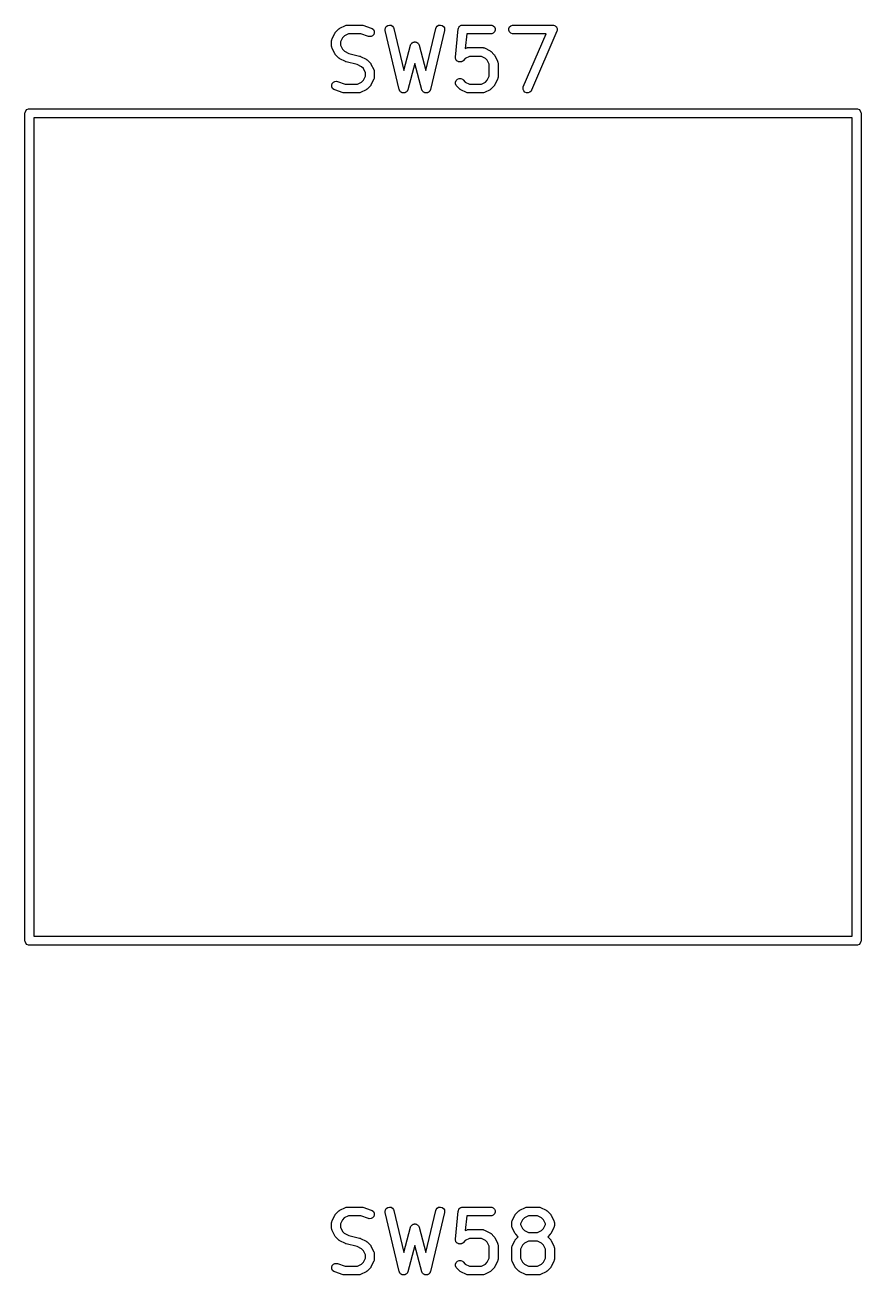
# Model space of a CAD drawing. Extents: x 2.7 to 14.1, y -9.5 to -1.1.
# Drawn here: x 12.725 to 13.282, y -6.24 to -5.408 of the extents above; entities that cross this region are included whole.
import ezdxf

# ---------------------------------------------------------------- set-up
doc = ezdxf.new("R2010")
doc.units = 0
doc.header["$MEASUREMENT"] = 0
doc.layers.add('BLACK', color=7, linetype='CONTINUOUS')

msp = doc.modelspace()

# ---------------------------------------------------------------- linework, layer by layer
at = {"layer": 'BLACK', "linetype": 'CONTINUOUS'}
for p, q in [((12.93173, -5.41248), (12.93192, -5.41225)), ((12.93192, -5.41225), (12.93379, -5.41038)), ((12.93379, -5.41038), (12.93402, -5.41019)), ((12.93402, -5.41019), (12.93407, -5.41013)), ((12.93407, -5.41013), (12.93416, -5.41008)), ((12.93416, -5.41008), (12.93424, -5.41001)), ((12.93424, -5.41001), (12.93431, -5.40998)), ((12.93431, -5.40998), (12.93456, -5.40983)), ((12.93456, -5.40983), (12.93831, -5.40795)), ((12.93831, -5.40795), (12.93885, -5.40774)), ((12.93885, -5.40774), (12.93895, -5.40774)), ((12.93895, -5.40774), (12.93905, -5.4077)), ((12.93905, -5.4077), (12.93963, -5.40764)), ((12.93963, -5.40764), (12.949, -5.40764)), ((12.949, -5.40764), (12.94929, -5.40767)), ((12.94929, -5.40767), (12.94937, -5.40766)), ((12.94937, -5.40766), (12.94947, -5.40768)), ((12.94947, -5.40768), (12.94958, -5.4077)), ((12.94958, -5.4077), (12.94965, -5.40773)), ((12.94965, -5.40773), (12.94994, -5.40779)), ((12.94994, -5.40779), (12.95556, -5.40966)), ((12.95556, -5.40966), (12.95609, -5.4099)), ((12.95609, -5.4099), (12.95696, -5.41066)), ((12.95696, -5.41066), (12.95747, -5.41169)), ((12.95747, -5.41169), (12.95756, -5.41284)), ((12.9648, -5.4107), (12.96498, -5.40956)), ((12.96488, -5.41128), (12.9648, -5.4107)), ((12.97425, -5.45065), (12.96488, -5.41128)), ((12.96498, -5.40956), (12.96558, -5.40858)), ((12.96558, -5.40858), (12.96652, -5.40791)), ((12.96652, -5.40791), (12.96764, -5.40764)), ((12.96764, -5.40764), (12.96878, -5.40782)), ((12.96878, -5.40782), (12.96976, -5.40843)), ((12.96976, -5.40843), (12.97043, -5.40936)), ((12.97043, -5.40936), (12.97062, -5.40991)), ((12.97062, -5.40991), (12.97729, -5.43789)), ((12.99196, -5.43789), (12.99862, -5.40991)), ((13.00437, -5.41128), (12.99499, -5.45065)), ((12.99862, -5.40991), (12.99881, -5.40936)), ((12.99881, -5.40936), (12.99949, -5.40843)), ((12.99949, -5.40843), (13.00047, -5.40782)), ((13.00047, -5.40782), (13.00161, -5.40764)), ((13.00161, -5.40764), (13.00273, -5.40791)), ((13.00273, -5.40791), (13.00366, -5.40858)), ((13.00366, -5.40858), (13.00426, -5.40956)), ((13.00426, -5.40956), (13.00445, -5.4107)), ((13.00445, -5.4107), (13.00437, -5.41128)), ((13.01168, -5.42905), (13.01356, -5.4103)), ((13.01356, -5.4103), (13.0136, -5.41009)), ((13.0136, -5.41002), (13.01363, -5.40995)), ((13.0136, -5.41009), (13.0136, -5.41002)), ((13.01363, -5.40995), (13.01367, -5.40973)), ((13.01367, -5.40973), (13.01387, -5.40935)), ((13.01387, -5.40935), (13.01404, -5.40895)), ((13.01404, -5.40895), (13.01414, -5.40885)), ((13.01414, -5.40885), (13.01421, -5.40871)), ((13.01421, -5.40871), (13.01455, -5.40844)), ((13.01455, -5.40844), (13.01485, -5.40814)), ((13.01485, -5.40814), (13.01499, -5.40808)), ((13.01499, -5.40808), (13.01511, -5.40799)), ((13.01511, -5.40799), (13.01552, -5.40786)), ((13.01552, -5.40786), (13.01592, -5.4077)), ((13.01592, -5.4077), (13.01614, -5.40767)), ((13.01614, -5.40767), (13.01621, -5.40765)), ((13.01621, -5.40765), (13.01628, -5.40766)), ((13.01628, -5.40766), (13.01649, -5.40764)), ((13.01649, -5.40764), (13.03524, -5.40764)), ((13.03524, -5.40764), (13.03582, -5.4077)), ((13.03582, -5.4077), (13.03688, -5.40814)), ((13.03688, -5.40814), (13.0377, -5.40895)), ((13.0377, -5.41223), (13.03688, -5.41305)), ((13.0377, -5.40895), (13.03814, -5.41002)), ((13.03814, -5.41117), (13.0377, -5.41223)), ((13.03814, -5.41002), (13.03814, -5.41117)), ((13.04734, -5.41002), (13.04778, -5.40895)), ((13.04734, -5.41117), (13.04734, -5.41002)), ((13.04778, -5.41223), (13.04734, -5.41117)), ((13.04778, -5.40895), (13.0486, -5.40814)), ((13.0486, -5.41305), (13.04778, -5.41223)), ((13.0486, -5.40814), (13.04966, -5.4077)), ((13.04966, -5.4077), (13.05024, -5.40764)), ((13.05024, -5.40764), (13.07649, -5.40764)), ((13.0792, -5.41175), (13.06233, -5.45112)), ((13.07649, -5.40764), (13.07706, -5.4077)), ((13.07706, -5.4077), (13.07708, -5.4077)), ((13.07708, -5.4077), (13.0771, -5.4077)), ((13.0771, -5.4077), (13.07761, -5.40792)), ((13.07761, -5.40792), (13.07813, -5.40814)), ((13.07813, -5.40814), (13.07814, -5.40815)), ((13.07814, -5.40815), (13.07816, -5.40816)), ((13.07816, -5.40816), (13.07855, -5.40856)), ((13.07855, -5.40856), (13.07894, -5.40895)), ((13.07894, -5.40895), (13.07895, -5.40897)), ((13.07895, -5.40897), (13.07896, -5.40898)), ((13.07896, -5.40898), (13.07917, -5.4095)), ((13.07917, -5.4095), (13.07938, -5.41002)), ((13.07937, -5.4112), (13.0792, -5.41175)), ((13.07938, -5.41117), (13.07937, -5.41118)), ((13.07937, -5.41118), (13.07937, -5.4112)), ((13.07938, -5.41002), (13.07938, -5.41003)), ((13.07938, -5.41003), (13.07939, -5.41005)), ((13.07939, -5.41005), (13.07938, -5.41061)), ((13.07938, -5.41061), (13.07938, -5.41117)), ((12.92918, -5.41809), (12.92923, -5.41751)), ((12.92918, -5.42184), (12.92918, -5.41809)), ((12.92923, -5.41751), (12.92927, -5.41742)), ((12.92927, -5.41742), (12.92928, -5.41731)), ((12.92928, -5.41731), (12.92949, -5.41677)), ((12.92949, -5.41677), (12.93136, -5.41302)), ((12.93136, -5.41302), (12.93152, -5.41277)), ((12.93152, -5.41277), (12.93155, -5.4127)), ((12.93155, -5.4127), (12.93162, -5.41262)), ((12.93162, -5.41262), (12.93167, -5.41253)), ((12.93167, -5.41253), (12.93173, -5.41248)), ((12.93643, -5.41609), (12.93508, -5.41879)), ((12.93508, -5.41879), (12.93508, -5.42114)), ((12.93763, -5.41489), (12.93643, -5.41609)), ((12.94033, -5.41354), (12.93763, -5.41489)), ((12.94852, -5.41354), (12.94033, -5.41354)), ((12.95369, -5.41527), (12.94852, -5.41354)), ((12.95426, -5.4154), (12.95369, -5.41527)), ((12.95541, -5.41531), (12.95426, -5.4154)), ((12.95644, -5.4148), (12.95541, -5.41531)), ((12.95719, -5.41393), (12.95644, -5.4148)), ((12.95756, -5.41284), (12.95719, -5.41393)), ((12.98187, -5.42082), (12.98197, -5.42054)), ((12.98197, -5.42054), (12.98221, -5.42023)), ((12.98221, -5.42023), (12.9824, -5.41989)), ((12.9824, -5.41989), (12.98256, -5.41977)), ((12.98256, -5.41977), (12.98267, -5.41962)), ((12.98267, -5.41962), (12.98301, -5.41943)), ((12.98301, -5.41943), (12.98332, -5.41919)), ((12.98332, -5.41919), (12.9835, -5.41914)), ((12.9835, -5.41914), (12.98367, -5.41904)), ((12.98367, -5.41904), (12.98406, -5.41899)), ((12.98406, -5.41899), (12.98443, -5.41889)), ((12.98443, -5.41889), (12.98462, -5.41892)), ((12.98462, -5.41892), (12.98481, -5.41889)), ((12.98481, -5.41889), (12.98519, -5.41899)), ((12.98519, -5.41899), (12.98557, -5.41904)), ((12.98557, -5.41904), (12.98574, -5.41914)), ((12.98574, -5.41914), (12.98593, -5.41919)), ((12.98593, -5.41919), (12.98623, -5.41943)), ((12.98623, -5.41943), (12.98657, -5.41962)), ((12.98657, -5.41962), (12.98669, -5.41977)), ((12.98669, -5.41977), (12.98684, -5.41989)), ((12.98684, -5.41989), (12.98704, -5.42023)), ((12.98704, -5.42023), (12.98727, -5.42054)), ((12.98727, -5.42054), (12.98738, -5.42082)), ((13.01917, -5.41354), (13.01819, -5.42332)), ((13.03524, -5.41354), (13.01917, -5.41354)), ((13.03582, -5.41349), (13.03524, -5.41354)), ((13.03688, -5.41305), (13.03582, -5.41349)), ((13.04966, -5.41349), (13.0486, -5.41305)), ((13.05024, -5.41354), (13.04966, -5.41349)), ((13.07201, -5.41354), (13.05024, -5.41354)), ((13.0569, -5.4488), (13.07201, -5.41354)), ((12.92923, -5.42242), (12.92918, -5.42184)), ((12.92927, -5.42251), (12.92923, -5.42242)), ((12.92928, -5.42262), (12.92927, -5.42251)), ((12.92949, -5.42316), (12.92928, -5.42262)), ((12.93136, -5.42691), (12.92949, -5.42316)), ((12.93152, -5.42716), (12.93136, -5.42691)), ((12.93155, -5.42723), (12.93152, -5.42716)), ((12.93162, -5.42731), (12.93155, -5.42723)), ((12.93167, -5.4274), (12.93162, -5.42731)), ((12.93173, -5.42745), (12.93167, -5.4274)), ((12.93192, -5.42768), (12.93173, -5.42745)), ((12.93379, -5.42955), (12.93192, -5.42768)), ((12.93508, -5.42114), (12.93643, -5.42384)), ((12.93643, -5.42384), (12.93763, -5.42504)), ((12.93763, -5.42504), (12.94066, -5.42655)), ((12.94066, -5.42655), (12.94784, -5.42835)), ((12.94784, -5.42835), (12.94789, -5.42836)), ((12.94789, -5.42836), (12.94791, -5.42837)), ((12.94791, -5.42837), (12.94815, -5.42846)), ((12.94815, -5.42846), (12.94839, -5.42854)), ((12.94839, -5.42854), (12.94841, -5.42856)), ((12.94841, -5.42856), (12.94845, -5.42857)), ((12.94845, -5.42857), (12.9522, -5.43045)), ((12.97729, -5.43789), (12.98177, -5.42108)), ((12.98177, -5.42108), (12.98182, -5.42094)), ((12.98182, -5.42094), (12.98183, -5.42089)), ((12.98183, -5.42089), (12.98187, -5.42082)), ((12.98738, -5.42082), (12.98742, -5.42089)), ((12.98742, -5.42089), (12.98742, -5.42094)), ((12.98742, -5.42094), (12.98748, -5.42108)), ((12.98748, -5.42108), (12.99196, -5.43789)), ((13.01819, -5.42332), (13.01892, -5.42295)), ((13.02094, -5.42854), (13.01824, -5.42989)), ((13.01892, -5.42295), (13.01946, -5.42274)), ((13.01946, -5.42274), (13.01957, -5.42273)), ((13.01957, -5.42273), (13.01967, -5.42269)), ((13.01967, -5.42269), (13.02024, -5.42264)), ((13.02024, -5.42264), (13.02962, -5.42264)), ((13.02892, -5.42854), (13.02094, -5.42854)), ((13.03162, -5.42989), (13.02892, -5.42854)), ((13.02962, -5.42264), (13.03019, -5.42269)), ((13.03019, -5.42269), (13.03029, -5.42273)), ((13.03029, -5.42273), (13.0304, -5.42274)), ((13.0304, -5.42274), (13.03094, -5.42295)), ((13.03094, -5.42295), (13.03469, -5.42482)), ((13.03469, -5.42482), (13.03493, -5.42498)), ((13.03493, -5.42498), (13.03501, -5.42501)), ((13.03501, -5.42501), (13.03509, -5.42508)), ((13.03509, -5.42508), (13.03518, -5.42513)), ((13.03518, -5.42513), (13.03523, -5.42519)), ((13.03523, -5.42519), (13.03545, -5.42538)), ((13.03545, -5.42538), (13.03733, -5.42725)), ((13.03733, -5.42725), (13.03751, -5.42748)), ((13.03751, -5.42748), (13.03757, -5.42753)), ((13.03757, -5.42753), (13.03763, -5.42762)), ((13.03763, -5.42762), (13.0377, -5.4277)), ((13.0377, -5.4277), (13.03773, -5.42777)), ((13.03773, -5.42777), (13.03788, -5.42802)), ((13.03788, -5.42802), (13.03976, -5.43177)), ((12.93402, -5.42974), (12.93379, -5.42955)), ((12.93407, -5.4298), (12.93402, -5.42974)), ((12.93416, -5.42985), (12.93407, -5.4298)), ((12.93424, -5.42992), (12.93416, -5.42985)), ((12.93431, -5.42995), (12.93424, -5.42992)), ((12.93456, -5.43011), (12.93431, -5.42995)), ((12.93831, -5.43198), (12.93456, -5.43011)), ((12.93835, -5.432), (12.93831, -5.43198)), ((12.93837, -5.43201), (12.93835, -5.432)), ((12.93861, -5.4321), (12.93837, -5.43201)), ((12.93885, -5.43219), (12.93861, -5.4321)), ((12.93887, -5.43219), (12.93885, -5.43219)), ((12.93891, -5.4322), (12.93887, -5.43219)), ((12.9461, -5.434), (12.93891, -5.4322)), ((12.94913, -5.43552), (12.9461, -5.434)), ((12.95032, -5.43671), (12.94913, -5.43552)), ((12.95167, -5.43941), (12.95032, -5.43671)), ((12.9522, -5.43045), (12.95245, -5.4306)), ((12.95245, -5.4306), (12.95252, -5.43063)), ((12.95252, -5.43063), (12.9526, -5.4307)), ((12.9526, -5.4307), (12.95269, -5.43076)), ((12.95269, -5.43076), (12.95274, -5.43081)), ((12.95274, -5.43081), (12.95296, -5.431)), ((12.95296, -5.431), (12.95484, -5.43288)), ((12.95484, -5.43288), (12.95503, -5.4331)), ((12.95503, -5.4331), (12.95508, -5.43315)), ((12.95508, -5.43315), (12.95514, -5.43324)), ((12.95514, -5.43324), (12.95521, -5.43332)), ((12.95521, -5.43332), (12.95524, -5.43339)), ((12.95524, -5.43339), (12.95539, -5.43364)), ((12.95539, -5.43364), (12.95727, -5.43739)), ((12.98462, -5.4333), (12.97998, -5.45072)), ((12.98927, -5.45072), (12.98462, -5.4333)), ((13.01168, -5.42962), (13.01168, -5.42905)), ((13.01172, -5.42977), (13.01168, -5.42962)), ((13.01172, -5.42991), (13.01172, -5.42977)), ((13.01189, -5.43031), (13.01172, -5.42991)), ((13.01201, -5.43073), (13.01189, -5.43031)), ((13.01211, -5.43084), (13.01201, -5.43073)), ((13.01216, -5.43098), (13.01211, -5.43084)), ((13.01247, -5.43128), (13.01216, -5.43098)), ((13.01274, -5.43162), (13.01247, -5.43128)), ((13.01287, -5.43169), (13.01274, -5.43162)), ((13.01298, -5.43179), (13.01287, -5.43169)), ((13.01338, -5.43196), (13.01298, -5.43179)), ((13.01376, -5.43216), (13.01338, -5.43196)), ((13.01391, -5.43218), (13.01376, -5.43216)), ((13.01404, -5.43223), (13.01391, -5.43218)), ((13.01447, -5.43223), (13.01404, -5.43223)), ((13.0149, -5.43228), (13.01447, -5.43223)), ((13.01505, -5.43223), (13.0149, -5.43228)), ((13.01519, -5.43223), (13.01505, -5.43223)), ((13.01559, -5.43207), (13.01519, -5.43223)), ((13.01601, -5.43195), (13.01559, -5.43207)), ((13.01612, -5.43185), (13.01601, -5.43195)), ((13.01626, -5.43179), (13.01612, -5.43185)), ((13.01671, -5.43143), (13.01626, -5.43179)), ((13.01824, -5.42989), (13.01671, -5.43143)), ((13.03281, -5.43109), (13.03162, -5.42989)), ((13.03416, -5.43379), (13.03281, -5.43109)), ((13.03416, -5.44177), (13.03416, -5.43379)), ((13.03976, -5.43177), (13.03996, -5.43231)), ((13.03996, -5.43231), (13.03997, -5.43241)), ((13.03997, -5.43241), (13.04001, -5.43251)), ((13.04001, -5.43251), (13.04007, -5.43309)), ((13.04007, -5.43309), (13.04007, -5.44246)), ((12.93032, -5.44575), (12.93135, -5.44524)), ((12.93135, -5.44524), (12.9325, -5.44516)), ((12.9325, -5.44516), (12.93306, -5.44529)), ((12.93306, -5.44529), (12.93823, -5.44701)), ((12.94643, -5.44701), (12.94913, -5.44566)), ((12.94913, -5.44566), (12.95032, -5.44446)), ((12.95032, -5.44446), (12.95167, -5.44177)), ((12.95167, -5.44177), (12.95167, -5.43941)), ((12.95727, -5.44378), (12.95539, -5.44753)), ((12.95727, -5.43739), (12.95747, -5.43793)), ((12.95747, -5.44324), (12.95727, -5.44378)), ((12.95747, -5.43793), (12.95748, -5.43804)), ((12.95748, -5.44314), (12.95747, -5.44324)), ((12.95748, -5.43804), (12.95752, -5.43814)), ((12.95752, -5.44304), (12.95748, -5.44314)), ((12.95752, -5.43814), (12.95758, -5.43871)), ((12.95758, -5.44246), (12.95752, -5.44304)), ((12.95758, -5.43871), (12.95758, -5.44246)), ((13.01172, -5.44564), (13.01216, -5.44457)), ((13.01172, -5.44679), (13.01172, -5.44564)), ((13.01216, -5.44457), (13.01298, -5.44376)), ((13.01298, -5.44376), (13.01404, -5.44332)), ((13.01404, -5.44332), (13.01519, -5.44332)), ((13.01519, -5.44332), (13.01626, -5.44376)), ((13.01626, -5.44376), (13.01671, -5.44412)), ((13.01671, -5.44412), (13.01824, -5.44566)), ((13.01824, -5.44566), (13.02094, -5.44701)), ((13.02892, -5.44701), (13.03162, -5.44566)), ((13.03162, -5.44566), (13.03281, -5.44446)), ((13.03281, -5.44446), (13.03416, -5.44177)), ((13.03976, -5.44378), (13.03788, -5.44753)), ((13.03996, -5.44324), (13.03976, -5.44378)), ((13.03997, -5.44314), (13.03996, -5.44324)), ((13.04001, -5.44304), (13.03997, -5.44314)), ((13.04007, -5.44246), (13.04001, -5.44304)), ((12.9292, -5.44772), (12.92956, -5.44662)), ((12.92928, -5.44887), (12.9292, -5.44772)), ((12.9298, -5.4499), (12.92928, -5.44887)), ((12.92956, -5.44662), (12.93032, -5.44575)), ((12.93067, -5.45065), (12.9298, -5.4499)), ((12.9312, -5.45089), (12.93067, -5.45065)), ((12.93682, -5.45276), (12.9312, -5.45089)), ((12.93711, -5.45283), (12.93682, -5.45276)), ((12.93718, -5.45286), (12.93711, -5.45283)), ((12.93728, -5.45287), (12.93718, -5.45286)), ((12.93738, -5.45289), (12.93728, -5.45287)), ((12.93746, -5.45289), (12.93738, -5.45289)), ((12.93775, -5.45291), (12.93746, -5.45289)), ((12.94713, -5.45291), (12.93775, -5.45291)), ((12.93823, -5.44701), (12.94643, -5.44701)), ((12.9477, -5.45286), (12.94713, -5.45291)), ((12.9478, -5.45282), (12.9477, -5.45286)), ((12.94791, -5.45281), (12.9478, -5.45282)), ((12.94845, -5.4526), (12.94791, -5.45281)), ((12.9522, -5.45073), (12.94845, -5.4526)), ((12.95245, -5.45057), (12.9522, -5.45073)), ((12.95252, -5.45054), (12.95245, -5.45057)), ((12.9526, -5.45048), (12.95252, -5.45054)), ((12.95269, -5.45042), (12.9526, -5.45048)), ((12.95274, -5.45036), (12.95269, -5.45042)), ((12.95296, -5.45017), (12.95274, -5.45036)), ((12.95484, -5.4483), (12.95296, -5.45017)), ((12.95503, -5.44807), (12.95484, -5.4483)), ((12.95508, -5.44802), (12.95503, -5.44807)), ((12.95514, -5.44793), (12.95508, -5.44802)), ((12.95521, -5.44785), (12.95514, -5.44793)), ((12.95524, -5.44778), (12.95521, -5.44785)), ((12.95539, -5.44753), (12.95524, -5.44778)), ((12.97432, -5.45084), (12.97425, -5.45065)), ((12.97433, -5.45091), (12.97432, -5.45084)), ((12.97437, -5.45098), (12.97433, -5.45091)), ((12.97444, -5.45119), (12.97437, -5.45098)), ((12.97469, -5.45154), (12.97444, -5.45119)), ((12.97491, -5.45191), (12.97469, -5.45154)), ((12.97503, -5.452), (12.97491, -5.45191)), ((12.97511, -5.45213), (12.97503, -5.452)), ((12.97548, -5.45235), (12.97511, -5.45213)), ((12.97582, -5.45261), (12.97548, -5.45235)), ((12.97597, -5.45265), (12.97582, -5.45261)), ((12.9761, -5.45273), (12.97597, -5.45265)), ((12.97652, -5.4528), (12.9761, -5.45273)), ((12.97693, -5.45291), (12.97652, -5.4528)), ((12.97708, -5.45289), (12.97693, -5.45291)), ((12.97723, -5.45291), (12.97708, -5.45289)), ((12.97765, -5.45281), (12.97723, -5.45291)), ((12.97808, -5.45276), (12.97765, -5.45281)), ((12.97821, -5.45268), (12.97808, -5.45276)), ((12.97835, -5.45265), (12.97821, -5.45268)), ((12.9787, -5.45239), (12.97835, -5.45265)), ((12.97907, -5.45218), (12.9787, -5.45239)), ((12.97917, -5.45206), (12.97907, -5.45218)), ((12.97929, -5.45197), (12.97917, -5.45206)), ((12.97951, -5.4516), (12.97929, -5.45197)), ((12.97977, -5.45126), (12.97951, -5.4516)), ((12.97985, -5.45105), (12.97977, -5.45126)), ((12.97989, -5.45099), (12.97985, -5.45105)), ((12.9799, -5.45092), (12.97989, -5.45099)), ((12.97998, -5.45072), (12.9799, -5.45092)), ((12.98934, -5.45092), (12.98927, -5.45072)), ((12.98935, -5.45099), (12.98934, -5.45092)), ((12.98939, -5.45105), (12.98935, -5.45099)), ((12.98947, -5.45126), (12.98939, -5.45105)), ((12.98973, -5.4516), (12.98947, -5.45126)), ((12.98996, -5.45197), (12.98973, -5.4516)), ((12.99008, -5.45206), (12.98996, -5.45197)), ((12.99017, -5.45218), (12.99008, -5.45206)), ((12.99054, -5.45239), (12.99017, -5.45218)), ((12.99089, -5.45265), (12.99054, -5.45239)), ((12.99104, -5.45268), (12.99089, -5.45265)), ((12.99117, -5.45276), (12.99104, -5.45268)), ((12.99159, -5.45281), (12.99117, -5.45276)), ((12.99201, -5.45291), (12.99159, -5.45281)), ((12.99216, -5.45289), (12.99201, -5.45291)), ((12.99231, -5.45291), (12.99216, -5.45289)), ((12.99273, -5.4528), (12.99231, -5.45291)), ((12.99315, -5.45273), (12.99273, -5.4528)), ((12.99328, -5.45265), (12.99315, -5.45273)), ((12.99342, -5.45261), (12.99328, -5.45265)), ((12.99376, -5.45235), (12.99342, -5.45261)), ((12.99413, -5.45213), (12.99376, -5.45235)), ((12.99422, -5.452), (12.99413, -5.45213)), ((12.99434, -5.45191), (12.99422, -5.452)), ((12.99455, -5.45154), (12.99434, -5.45191)), ((12.99481, -5.45119), (12.99455, -5.45154)), ((12.99488, -5.45098), (12.99481, -5.45119)), ((12.99492, -5.45091), (12.99488, -5.45098)), ((12.99493, -5.45084), (12.99492, -5.45091)), ((12.99499, -5.45065), (12.99493, -5.45084)), ((13.01216, -5.44785), (13.01172, -5.44679)), ((13.01253, -5.4483), (13.01216, -5.44785)), ((13.01441, -5.45017), (13.01253, -5.4483)), ((13.01463, -5.45036), (13.01441, -5.45017)), ((13.01468, -5.45042), (13.01463, -5.45036)), ((13.01477, -5.45048), (13.01468, -5.45042)), ((13.01485, -5.45054), (13.01477, -5.45048)), ((13.01492, -5.45057), (13.01485, -5.45054)), ((13.01517, -5.45073), (13.01492, -5.45057)), ((13.01892, -5.4526), (13.01517, -5.45073)), ((13.01946, -5.45281), (13.01892, -5.4526)), ((13.01957, -5.45282), (13.01946, -5.45281)), ((13.01967, -5.45286), (13.01957, -5.45282)), ((13.02024, -5.45291), (13.01967, -5.45286)), ((13.02962, -5.45291), (13.02024, -5.45291)), ((13.02094, -5.44701), (13.02892, -5.44701)), ((13.03019, -5.45286), (13.02962, -5.45291)), ((13.03029, -5.45282), (13.03019, -5.45286)), ((13.0304, -5.45281), (13.03029, -5.45282)), ((13.03094, -5.4526), (13.0304, -5.45281)), ((13.03469, -5.45073), (13.03094, -5.4526)), ((13.03493, -5.45057), (13.03469, -5.45073)), ((13.03501, -5.45054), (13.03493, -5.45057)), ((13.03509, -5.45048), (13.03501, -5.45054)), ((13.03518, -5.45042), (13.03509, -5.45048)), ((13.03523, -5.45036), (13.03518, -5.45042)), ((13.03545, -5.45017), (13.03523, -5.45036)), ((13.03733, -5.4483), (13.03545, -5.45017)), ((13.03751, -5.44807), (13.03733, -5.4483)), ((13.03757, -5.44802), (13.03751, -5.44807)), ((13.03763, -5.44793), (13.03757, -5.44802)), ((13.0377, -5.44785), (13.03763, -5.44793)), ((13.03773, -5.44778), (13.0377, -5.44785)), ((13.03788, -5.44753), (13.03773, -5.44778)), ((13.05671, -5.4505), (13.05672, -5.44935)), ((13.05714, -5.45157), (13.05671, -5.4505)), ((13.05672, -5.44935), (13.0569, -5.4488)), ((13.05794, -5.4524), (13.05714, -5.45157)), ((13.059, -5.45285), (13.05794, -5.4524)), ((13.06015, -5.45286), (13.059, -5.45285)), ((13.06122, -5.45244), (13.06015, -5.45286)), ((13.06205, -5.45163), (13.06122, -5.45244)), ((13.06233, -5.45112), (13.06205, -5.45163)), ((12.72483, -5.46646), (12.72488, -5.46589)), ((12.72483, -6.01765), (12.72483, -5.46646)), ((12.72488, -5.46589), (12.72532, -5.46482)), ((12.72532, -5.46482), (12.72614, -5.46401)), ((12.72614, -5.46401), (12.7272, -5.46357)), ((12.7272, -5.46357), (12.72778, -5.46351)), ((12.72778, -5.46351), (13.27896, -5.46351)), ((12.73073, -5.46942), (12.73073, -6.01469)), ((13.27601, -5.46942), (12.73073, -5.46942)), ((13.27601, -6.01469), (13.27601, -5.46942)), ((13.27896, -5.46351), (13.27954, -5.46357)), ((13.27954, -5.46357), (13.2806, -5.46401)), ((13.2806, -5.46401), (13.28142, -5.46482)), ((13.28142, -5.46482), (13.28186, -5.46589)), ((13.28186, -5.46589), (13.28191, -5.46646)), ((13.28191, -5.46646), (13.28191, -6.01765)), ((12.72488, -6.01822), (12.72483, -6.01765)), ((12.72532, -6.01929), (12.72488, -6.01822)), ((12.72614, -6.0201), (12.72532, -6.01929)), ((12.7272, -6.02054), (12.72614, -6.0201)), ((12.73073, -6.01469), (13.27601, -6.01469)), ((13.2806, -6.0201), (13.27954, -6.02054)), ((13.28142, -6.01929), (13.2806, -6.0201)), ((13.28186, -6.01822), (13.28142, -6.01929)), ((13.28191, -6.01765), (13.28186, -6.01822)), ((12.72778, -6.0206), (12.7272, -6.02054)), ((13.27896, -6.0206), (12.72778, -6.0206)), ((13.27954, -6.02054), (13.27896, -6.0206)), ((12.93905, -6.19509), (12.93962, -6.19504)), ((12.93962, -6.19504), (12.949, -6.19504)), ((12.949, -6.19504), (12.94929, -6.19506)), ((12.94929, -6.19506), (12.94937, -6.19506)), ((12.94937, -6.19506), (12.94947, -6.19508)), ((12.94947, -6.19508), (12.94957, -6.19509)), ((12.96651, -6.19531), (12.96764, -6.19504)), ((12.96764, -6.19504), (12.96877, -6.19522)), ((13.00046, -6.19522), (13.0016, -6.19504)), ((13.0016, -6.19504), (13.00272, -6.19531)), ((13.01591, -6.19509), (13.01613, -6.19507)), ((13.01613, -6.19507), (13.0162, -6.19505)), ((13.0162, -6.19505), (13.01628, -6.19506)), ((13.01628, -6.19506), (13.01649, -6.19504)), ((13.01649, -6.19504), (13.03524, -6.19504)), ((13.03524, -6.19504), (13.03581, -6.19509)), ((13.05903, -6.19509), (13.05961, -6.19504)), ((13.05961, -6.19504), (13.06711, -6.19504)), ((13.06711, -6.19504), (13.06768, -6.19509)), ((12.92948, -6.20417), (12.93136, -6.20042)), ((12.93136, -6.20042), (12.93151, -6.20017)), ((12.93151, -6.20017), (12.93154, -6.2001)), ((12.93154, -6.2001), (12.93161, -6.20002)), ((12.93161, -6.20002), (12.93167, -6.19993)), ((12.93167, -6.19993), (12.93173, -6.19988)), ((12.93173, -6.19988), (12.93191, -6.19965)), ((12.93191, -6.19965), (12.93379, -6.19778)), ((12.93379, -6.19778), (12.93401, -6.19759)), ((12.93401, -6.19759), (12.93406, -6.19753)), ((12.93406, -6.19753), (12.93415, -6.19748)), ((12.93415, -6.19748), (12.93423, -6.19741)), ((12.93423, -6.19741), (12.93431, -6.19738)), ((12.93431, -6.19738), (12.93455, -6.19722)), ((12.93455, -6.19722), (12.9383, -6.19535)), ((12.93762, -6.20229), (12.93643, -6.20349)), ((12.94032, -6.20094), (12.93762, -6.20229)), ((12.9383, -6.19535), (12.93884, -6.19514)), ((12.93884, -6.19514), (12.93895, -6.19513)), ((12.93895, -6.19513), (12.93905, -6.19509)), ((12.94852, -6.20094), (12.94032, -6.20094)), ((12.95369, -6.20266), (12.94852, -6.20094)), ((12.94957, -6.19509), (12.94965, -6.19512)), ((12.94965, -6.19512), (12.94993, -6.19519)), ((12.94993, -6.19519), (12.95556, -6.19706)), ((12.95425, -6.20279), (12.95369, -6.20266)), ((12.9554, -6.20271), (12.95425, -6.20279)), ((12.95643, -6.2022), (12.9554, -6.20271)), ((12.95556, -6.19706), (12.95608, -6.1973)), ((12.95608, -6.1973), (12.95695, -6.19805)), ((12.95719, -6.20133), (12.95643, -6.2022)), ((12.95695, -6.19805), (12.95747, -6.19908)), ((12.95755, -6.20023), (12.95719, -6.20133)), ((12.95747, -6.19908), (12.95755, -6.20023)), ((12.96479, -6.1981), (12.96498, -6.19696)), ((12.96487, -6.19867), (12.96479, -6.1981)), ((12.97425, -6.23804), (12.96487, -6.19867)), ((12.96498, -6.19696), (12.96558, -6.19598)), ((12.96558, -6.19598), (12.96651, -6.19531)), ((12.96877, -6.19522), (12.96975, -6.19582)), ((12.96975, -6.19582), (12.97043, -6.19676)), ((12.97043, -6.19676), (12.97062, -6.19731)), ((12.97062, -6.19731), (12.97728, -6.22529)), ((12.99196, -6.22529), (12.99862, -6.19731)), ((13.00436, -6.19867), (12.99499, -6.23804)), ((12.99862, -6.19731), (12.99881, -6.19676)), ((12.99881, -6.19676), (12.99948, -6.19582)), ((12.99948, -6.19582), (13.00046, -6.19522)), ((13.00272, -6.19531), (13.00366, -6.19598)), ((13.00366, -6.19598), (13.00426, -6.19696)), ((13.00426, -6.19696), (13.00444, -6.1981)), ((13.00444, -6.1981), (13.00436, -6.19867)), ((13.01168, -6.21644), (13.01355, -6.1977)), ((13.01355, -6.1977), (13.01359, -6.19749)), ((13.01359, -6.19741), (13.01362, -6.19735)), ((13.01359, -6.19749), (13.01359, -6.19741)), ((13.01362, -6.19735), (13.01367, -6.19713)), ((13.01367, -6.19713), (13.01387, -6.19675)), ((13.01387, -6.19675), (13.01403, -6.19635)), ((13.01403, -6.19635), (13.01414, -6.19624)), ((13.01414, -6.19624), (13.01421, -6.19611)), ((13.01421, -6.19611), (13.01454, -6.19584)), ((13.01454, -6.19584), (13.01485, -6.19553)), ((13.01485, -6.19553), (13.01499, -6.19548)), ((13.01499, -6.19548), (13.0151, -6.19538)), ((13.0151, -6.19538), (13.01551, -6.19526)), ((13.01551, -6.19526), (13.01591, -6.19509)), ((13.01916, -6.20094), (13.01818, -6.21071)), ((13.03524, -6.20094), (13.01916, -6.20094)), ((13.03581, -6.20088), (13.03524, -6.20094)), ((13.03581, -6.19509), (13.03688, -6.19553)), ((13.03688, -6.20044), (13.03581, -6.20088)), ((13.03688, -6.19553), (13.03769, -6.19635)), ((13.03769, -6.19963), (13.03688, -6.20044)), ((13.03769, -6.19635), (13.03813, -6.19741)), ((13.03813, -6.19856), (13.03769, -6.19963)), ((13.03813, -6.19741), (13.03813, -6.19856)), ((13.04947, -6.20417), (13.05134, -6.20042)), ((13.05134, -6.20042), (13.0515, -6.20017)), ((13.0515, -6.20017), (13.05153, -6.2001)), ((13.05153, -6.2001), (13.0516, -6.20002)), ((13.0516, -6.20002), (13.05165, -6.19993)), ((13.05165, -6.19993), (13.05171, -6.19988)), ((13.05171, -6.19988), (13.0519, -6.19965)), ((13.0519, -6.19965), (13.05377, -6.19778)), ((13.05377, -6.19778), (13.054, -6.19759)), ((13.054, -6.19759), (13.05405, -6.19753)), ((13.05405, -6.19753), (13.05414, -6.19748)), ((13.05414, -6.19748), (13.05422, -6.19741)), ((13.05422, -6.19741), (13.05429, -6.19738)), ((13.05429, -6.19738), (13.05454, -6.19722)), ((13.05454, -6.19722), (13.05829, -6.19535)), ((13.05761, -6.20229), (13.05641, -6.20349)), ((13.06031, -6.20094), (13.05761, -6.20229)), ((13.05829, -6.19535), (13.05883, -6.19514)), ((13.05883, -6.19514), (13.05894, -6.19513)), ((13.05894, -6.19513), (13.05903, -6.19509)), ((13.06641, -6.20094), (13.06031, -6.20094)), ((13.06911, -6.20229), (13.06641, -6.20094)), ((13.06768, -6.19509), (13.06778, -6.19513)), ((13.06778, -6.19513), (13.06789, -6.19514)), ((13.06789, -6.19514), (13.06843, -6.19535)), ((13.06843, -6.19535), (13.07218, -6.19722)), ((13.07031, -6.20349), (13.06911, -6.20229)), ((13.07218, -6.19722), (13.07243, -6.19738)), ((13.07243, -6.19738), (13.0725, -6.19741)), ((13.0725, -6.19741), (13.07258, -6.19748)), ((13.07258, -6.19748), (13.07267, -6.19753)), ((13.07267, -6.19753), (13.07272, -6.19759)), ((13.07272, -6.19759), (13.07295, -6.19778)), ((13.07295, -6.19778), (13.07482, -6.19965)), ((13.07482, -6.19965), (13.07501, -6.19988)), ((13.07501, -6.19988), (13.07507, -6.19993)), ((13.07507, -6.19993), (13.07512, -6.20002)), ((13.07512, -6.20002), (13.07519, -6.2001)), ((13.07519, -6.2001), (13.07522, -6.20017)), ((13.07522, -6.20017), (13.07537, -6.20042)), ((13.07537, -6.20042), (13.07725, -6.20417)), ((12.92917, -6.20549), (12.92923, -6.20491)), ((12.92917, -6.20924), (12.92917, -6.20549)), ((12.92923, -6.20981), (12.92917, -6.20924)), ((12.92923, -6.20491), (12.92927, -6.20481)), ((12.92927, -6.20991), (12.92923, -6.20981)), ((12.92927, -6.20481), (12.92928, -6.20471)), ((12.92928, -6.21002), (12.92927, -6.20991)), ((12.92928, -6.20471), (12.92948, -6.20417)), ((12.92948, -6.21056), (12.92928, -6.21002)), ((12.93136, -6.21431), (12.92948, -6.21056)), ((12.93643, -6.20349), (12.93508, -6.20619)), ((12.93508, -6.20619), (12.93508, -6.20854)), ((12.93508, -6.20854), (12.93643, -6.21124)), ((12.93643, -6.21124), (12.93762, -6.21244)), ((12.97728, -6.22529), (12.98177, -6.20848)), ((12.98177, -6.20848), (12.98182, -6.20834)), ((12.98182, -6.20829), (12.98186, -6.20822)), ((12.98182, -6.20834), (12.98182, -6.20829)), ((12.98186, -6.20822), (12.98197, -6.20793)), ((12.98197, -6.20793), (12.98221, -6.20763)), ((12.98221, -6.20763), (12.9824, -6.20729)), ((12.9824, -6.20729), (12.98255, -6.20717)), ((12.98255, -6.20717), (12.98267, -6.20702)), ((12.98267, -6.20702), (12.98301, -6.20682)), ((12.98301, -6.20682), (12.98332, -6.20659)), ((12.98332, -6.20659), (12.9835, -6.20654)), ((12.9835, -6.20654), (12.98367, -6.20644)), ((12.98367, -6.20644), (12.98405, -6.20639)), ((12.98405, -6.20639), (12.98443, -6.20629)), ((12.98443, -6.20629), (12.98462, -6.20632)), ((12.98462, -6.20632), (12.98481, -6.20629)), ((12.98481, -6.20629), (12.98518, -6.20639)), ((12.98518, -6.20639), (12.98557, -6.20644)), ((12.98557, -6.20644), (12.98574, -6.20654)), ((12.98574, -6.20654), (12.98592, -6.20659)), ((12.98592, -6.20659), (12.98623, -6.20682)), ((12.98623, -6.20682), (12.98657, -6.20702)), ((12.98657, -6.20702), (12.98668, -6.20717)), ((12.98668, -6.20717), (12.98684, -6.20729)), ((12.98684, -6.20729), (12.98703, -6.20763)), ((12.98703, -6.20763), (12.98727, -6.20793)), ((12.98727, -6.20793), (12.98737, -6.20822)), ((12.98737, -6.20822), (12.98741, -6.20829)), ((12.98741, -6.20829), (12.98742, -6.20834)), ((12.98742, -6.20834), (12.98747, -6.20848)), ((12.98747, -6.20848), (12.99196, -6.22529)), ((13.01818, -6.21071), (13.01892, -6.21035)), ((13.01892, -6.21035), (13.01946, -6.21014)), ((13.01946, -6.21014), (13.01956, -6.21013)), ((13.01956, -6.21013), (13.01966, -6.21009)), ((13.01966, -6.21009), (13.02024, -6.21003)), ((13.02024, -6.21003), (13.02961, -6.21003)), ((13.02961, -6.21003), (13.03019, -6.21009)), ((13.03019, -6.21009), (13.03029, -6.21013)), ((13.03029, -6.21013), (13.03039, -6.21014)), ((13.03039, -6.21014), (13.03093, -6.21035)), ((13.03093, -6.21035), (13.03468, -6.21222)), ((13.04916, -6.20549), (13.04921, -6.20491)), ((13.04916, -6.20736), (13.04916, -6.20549)), ((13.04921, -6.20794), (13.04916, -6.20736)), ((13.04921, -6.20491), (13.04925, -6.20481)), ((13.04925, -6.20804), (13.04921, -6.20794)), ((13.04925, -6.20481), (13.04926, -6.20471)), ((13.04926, -6.20814), (13.04925, -6.20804)), ((13.04926, -6.20471), (13.04947, -6.20417)), ((13.04947, -6.20868), (13.04926, -6.20814)), ((13.05134, -6.21243), (13.04947, -6.20868)), ((13.05641, -6.20349), (13.05506, -6.20619)), ((13.05506, -6.20619), (13.05506, -6.20667)), ((13.05506, -6.20667), (13.05641, -6.20936)), ((13.05641, -6.20936), (13.05761, -6.21056)), ((13.05761, -6.21056), (13.06031, -6.21191)), ((13.06641, -6.21191), (13.06911, -6.21056)), ((13.06911, -6.21056), (13.07031, -6.20936)), ((13.07165, -6.20619), (13.07031, -6.20349)), ((13.07031, -6.20936), (13.07165, -6.20667)), ((13.07165, -6.20667), (13.07165, -6.20619)), ((13.07725, -6.20868), (13.07537, -6.21243)), ((13.07725, -6.20417), (13.07746, -6.20471)), ((13.07746, -6.20814), (13.07725, -6.20868)), ((13.07746, -6.20471), (13.07746, -6.20481)), ((13.07746, -6.20481), (13.0775, -6.20491)), ((13.0775, -6.20794), (13.07746, -6.20804)), ((13.07746, -6.20804), (13.07746, -6.20814)), ((13.0775, -6.20491), (13.07756, -6.20549)), ((13.07756, -6.20736), (13.0775, -6.20794)), ((13.07756, -6.20549), (13.07756, -6.20736)), ((12.93151, -6.21456), (12.93136, -6.21431)), ((12.93154, -6.21463), (12.93151, -6.21456)), ((12.93161, -6.21471), (12.93154, -6.21463)), ((12.93167, -6.2148), (12.93161, -6.21471)), ((12.93173, -6.21485), (12.93167, -6.2148)), ((12.93191, -6.21507), (12.93173, -6.21485)), ((12.93379, -6.21695), (12.93191, -6.21507)), ((12.93401, -6.21714), (12.93379, -6.21695)), ((12.93406, -6.21719), (12.93401, -6.21714)), ((12.93415, -6.21725), (12.93406, -6.21719)), ((12.93423, -6.21732), (12.93415, -6.21725)), ((12.93431, -6.21735), (12.93423, -6.21732)), ((12.93455, -6.2175), (12.93431, -6.21735)), ((12.9383, -6.21938), (12.93455, -6.2175)), ((12.93762, -6.21244), (12.94065, -6.21395)), ((12.93835, -6.21939), (12.9383, -6.21938)), ((12.93836, -6.21941), (12.93835, -6.21939)), ((12.9386, -6.21949), (12.93836, -6.21941)), ((12.93884, -6.21958), (12.9386, -6.21949)), ((12.93887, -6.21959), (12.93884, -6.21958)), ((12.93891, -6.2196), (12.93887, -6.21959)), ((12.94609, -6.2214), (12.93891, -6.2196)), ((12.94065, -6.21395), (12.94784, -6.21575)), ((12.94784, -6.21575), (12.94788, -6.21576)), ((12.94788, -6.21576), (12.9479, -6.21576)), ((12.9479, -6.21576), (12.94814, -6.21586)), ((12.94814, -6.21586), (12.94838, -6.21594)), ((12.94838, -6.21594), (12.9484, -6.21595)), ((12.9484, -6.21595), (12.94844, -6.21597)), ((12.94844, -6.21597), (12.95219, -6.21785)), ((12.95219, -6.21785), (12.95244, -6.218)), ((12.95244, -6.218), (12.95251, -6.21803)), ((12.95251, -6.21803), (12.95259, -6.2181)), ((12.95259, -6.2181), (12.95268, -6.21815)), ((12.95268, -6.21815), (12.95273, -6.21821)), ((12.95273, -6.21821), (12.95296, -6.2184)), ((12.95296, -6.2184), (12.95484, -6.22027)), ((13.01168, -6.21702), (13.01168, -6.21644)), ((13.01172, -6.21716), (13.01168, -6.21702)), ((13.01172, -6.21731), (13.01172, -6.21716)), ((13.01188, -6.21771), (13.01172, -6.21731)), ((13.01201, -6.21812), (13.01188, -6.21771)), ((13.0121, -6.21824), (13.01201, -6.21812)), ((13.01216, -6.21838), (13.0121, -6.21824)), ((13.01246, -6.21868), (13.01216, -6.21838)), ((13.01274, -6.21902), (13.01246, -6.21868)), ((13.01287, -6.21909), (13.01274, -6.21902)), ((13.01297, -6.21919), (13.01287, -6.21909)), ((13.01337, -6.21936), (13.01297, -6.21919)), ((13.01375, -6.21956), (13.01337, -6.21936)), ((13.0139, -6.21958), (13.01375, -6.21956)), ((13.01404, -6.21963), (13.0139, -6.21958)), ((13.01447, -6.21963), (13.01404, -6.21963)), ((13.0149, -6.21968), (13.01447, -6.21963)), ((13.01504, -6.21963), (13.0149, -6.21968)), ((13.01519, -6.21963), (13.01504, -6.21963)), ((13.01559, -6.21947), (13.01519, -6.21963)), ((13.016, -6.21934), (13.01559, -6.21947)), ((13.01612, -6.21925), (13.016, -6.21934)), ((13.01626, -6.21919), (13.01612, -6.21925)), ((13.0167, -6.21882), (13.01626, -6.21919)), ((13.01824, -6.21729), (13.0167, -6.21882)), ((13.02094, -6.21594), (13.01824, -6.21729)), ((13.02892, -6.21594), (13.02094, -6.21594)), ((13.03161, -6.21729), (13.02892, -6.21594)), ((13.03281, -6.21849), (13.03161, -6.21729)), ((13.03416, -6.22118), (13.03281, -6.21849)), ((13.03468, -6.21222), (13.03493, -6.21238)), ((13.03493, -6.21238), (13.035, -6.21241)), ((13.035, -6.21241), (13.03508, -6.21247)), ((13.03508, -6.21247), (13.03517, -6.21253)), ((13.03517, -6.21253), (13.03522, -6.21259)), ((13.03522, -6.21259), (13.03545, -6.21277)), ((13.03545, -6.21277), (13.03733, -6.21465)), ((13.03733, -6.21465), (13.03751, -6.21488)), ((13.03751, -6.21488), (13.03757, -6.21493)), ((13.03757, -6.21493), (13.03763, -6.21502)), ((13.03763, -6.21502), (13.03769, -6.2151)), ((13.03769, -6.2151), (13.03772, -6.21517)), ((13.03772, -6.21517), (13.03788, -6.21542)), ((13.03788, -6.21542), (13.03975, -6.21917)), ((13.03975, -6.21917), (13.03996, -6.21971)), ((13.03996, -6.21971), (13.03997, -6.21981)), ((13.03997, -6.21981), (13.04001, -6.21991)), ((13.04001, -6.21991), (13.04006, -6.22049)), ((13.04947, -6.22104), (13.05134, -6.21729)), ((13.0515, -6.21268), (13.05134, -6.21243)), ((13.05134, -6.21729), (13.0515, -6.21704)), ((13.05153, -6.21275), (13.0515, -6.21268)), ((13.0515, -6.21704), (13.05153, -6.21697)), ((13.0516, -6.21283), (13.05153, -6.21275)), ((13.05153, -6.21697), (13.0516, -6.21689)), ((13.05165, -6.21292), (13.0516, -6.21283)), ((13.0516, -6.21689), (13.05165, -6.2168)), ((13.05171, -6.21297), (13.05165, -6.21292)), ((13.05165, -6.2168), (13.05171, -6.21675)), ((13.0519, -6.2132), (13.05171, -6.21297)), ((13.05171, -6.21675), (13.0519, -6.21652)), ((13.05356, -6.21486), (13.0519, -6.2132)), ((13.0519, -6.21652), (13.05356, -6.21486)), ((13.05761, -6.21916), (13.05641, -6.22036)), ((13.06031, -6.21781), (13.05761, -6.21916)), ((13.06031, -6.21191), (13.06641, -6.21191)), ((13.06641, -6.21781), (13.06031, -6.21781)), ((13.06911, -6.21916), (13.06641, -6.21781)), ((13.07031, -6.22036), (13.06911, -6.21916)), ((13.07482, -6.2132), (13.07316, -6.21486)), ((13.07316, -6.21486), (13.07482, -6.21652)), ((13.07501, -6.21297), (13.07482, -6.2132)), ((13.07482, -6.21652), (13.07501, -6.21675)), ((13.07507, -6.21292), (13.07501, -6.21297)), ((13.07501, -6.21675), (13.07507, -6.2168)), ((13.07512, -6.21283), (13.07507, -6.21292)), ((13.07507, -6.2168), (13.07512, -6.21689)), ((13.07519, -6.21275), (13.07512, -6.21283)), ((13.07512, -6.21689), (13.07519, -6.21697)), ((13.07522, -6.21268), (13.07519, -6.21275)), ((13.07519, -6.21697), (13.07522, -6.21704)), ((13.07537, -6.21243), (13.07522, -6.21268)), ((13.07522, -6.21704), (13.07537, -6.21729)), ((13.07537, -6.21729), (13.07725, -6.22104)), ((12.94912, -6.22291), (12.94609, -6.2214)), ((12.95032, -6.22411), (12.94912, -6.22291)), ((12.95167, -6.22681), (12.95032, -6.22411)), ((12.95167, -6.22916), (12.95167, -6.22681)), ((12.95484, -6.22027), (12.95502, -6.2205)), ((12.95502, -6.2205), (12.95508, -6.22055)), ((12.95508, -6.22055), (12.95514, -6.22064)), ((12.95514, -6.22064), (12.9552, -6.22072)), ((12.9552, -6.22072), (12.95523, -6.22079)), ((12.95523, -6.22079), (12.95539, -6.22104)), ((12.95539, -6.22104), (12.95726, -6.22479)), ((12.95726, -6.22479), (12.95747, -6.22533)), ((12.95747, -6.22533), (12.95748, -6.22544)), ((12.95748, -6.22544), (12.95752, -6.22553)), ((12.95752, -6.22553), (12.95757, -6.22611)), ((12.95757, -6.22611), (12.95757, -6.22986)), ((12.98462, -6.2207), (12.97997, -6.23812)), ((12.98926, -6.23812), (12.98462, -6.2207)), ((13.03416, -6.22916), (13.03416, -6.22118)), ((13.04006, -6.22049), (13.04006, -6.22986)), ((13.04916, -6.22236), (13.04921, -6.22178)), ((13.04916, -6.22986), (13.04916, -6.22236)), ((13.04921, -6.22178), (13.04925, -6.22169)), ((13.04925, -6.22169), (13.04926, -6.22158)), ((13.04926, -6.22158), (13.04947, -6.22104)), ((13.05641, -6.22036), (13.05506, -6.22306)), ((13.05506, -6.22306), (13.05506, -6.22916)), ((13.07165, -6.22306), (13.07031, -6.22036)), ((13.07165, -6.22916), (13.07165, -6.22306)), ((13.07725, -6.22104), (13.07746, -6.22158)), ((13.07746, -6.22158), (13.07746, -6.22169)), ((13.07746, -6.22169), (13.0775, -6.22178)), ((13.0775, -6.22178), (13.07756, -6.22236)), ((13.07756, -6.22236), (13.07756, -6.22986)), ((12.9292, -6.23511), (12.92956, -6.23402)), ((12.92928, -6.23626), (12.9292, -6.23511)), ((12.92979, -6.23729), (12.92928, -6.23626)), ((12.92956, -6.23402), (12.93031, -6.23315)), ((12.93031, -6.23315), (12.93135, -6.23264)), ((12.93135, -6.23264), (12.93249, -6.23255)), ((12.93249, -6.23255), (12.93306, -6.23268)), ((12.93306, -6.23268), (12.93823, -6.23441)), ((12.93823, -6.23441), (12.94643, -6.23441)), ((12.94643, -6.23441), (12.94912, -6.23306)), ((12.94912, -6.23306), (12.95032, -6.23186)), ((12.95032, -6.23186), (12.95167, -6.22916)), ((12.95484, -6.2357), (12.95296, -6.23757)), ((12.95502, -6.23547), (12.95484, -6.2357)), ((12.95508, -6.23542), (12.95502, -6.23547)), ((12.95514, -6.23533), (12.95508, -6.23542)), ((12.9552, -6.23525), (12.95514, -6.23533)), ((12.95523, -6.23518), (12.9552, -6.23525)), ((12.95539, -6.23493), (12.95523, -6.23518)), ((12.95726, -6.23118), (12.95539, -6.23493)), ((12.95747, -6.23064), (12.95726, -6.23118)), ((12.95748, -6.23053), (12.95747, -6.23064)), ((12.95752, -6.23044), (12.95748, -6.23053)), ((12.95757, -6.22986), (12.95752, -6.23044)), ((13.01172, -6.23303), (13.01216, -6.23197)), ((13.01172, -6.23419), (13.01172, -6.23303)), ((13.01216, -6.23525), (13.01172, -6.23419)), ((13.01216, -6.23197), (13.01297, -6.23115)), ((13.01253, -6.2357), (13.01216, -6.23525)), ((13.0144, -6.23757), (13.01253, -6.2357)), ((13.01297, -6.23115), (13.01404, -6.23071)), ((13.01404, -6.23071), (13.01519, -6.23071)), ((13.01519, -6.23071), (13.01626, -6.23115)), ((13.01626, -6.23115), (13.0167, -6.23152)), ((13.0167, -6.23152), (13.01824, -6.23306)), ((13.01824, -6.23306), (13.02094, -6.23441)), ((13.02094, -6.23441), (13.02892, -6.23441)), ((13.02892, -6.23441), (13.03161, -6.23306)), ((13.03161, -6.23306), (13.03281, -6.23186)), ((13.03281, -6.23186), (13.03416, -6.22916)), ((13.03733, -6.2357), (13.03545, -6.23757)), ((13.03751, -6.23547), (13.03733, -6.2357)), ((13.03757, -6.23542), (13.03751, -6.23547)), ((13.03763, -6.23533), (13.03757, -6.23542)), ((13.03769, -6.23525), (13.03763, -6.23533)), ((13.03772, -6.23518), (13.03769, -6.23525)), ((13.03788, -6.23493), (13.03772, -6.23518)), ((13.03975, -6.23118), (13.03788, -6.23493)), ((13.03996, -6.23064), (13.03975, -6.23118)), ((13.03997, -6.23053), (13.03996, -6.23064)), ((13.04001, -6.23044), (13.03997, -6.23053)), ((13.04006, -6.22986), (13.04001, -6.23044)), ((13.04921, -6.23044), (13.04916, -6.22986)), ((13.04925, -6.23053), (13.04921, -6.23044)), ((13.04926, -6.23064), (13.04925, -6.23053)), ((13.04947, -6.23118), (13.04926, -6.23064)), ((13.05134, -6.23493), (13.04947, -6.23118)), ((13.0515, -6.23518), (13.05134, -6.23493)), ((13.05153, -6.23525), (13.0515, -6.23518)), ((13.0516, -6.23533), (13.05153, -6.23525)), ((13.05165, -6.23542), (13.0516, -6.23533)), ((13.05171, -6.23547), (13.05165, -6.23542)), ((13.0519, -6.2357), (13.05171, -6.23547)), ((13.05377, -6.23757), (13.0519, -6.2357)), ((13.05506, -6.22916), (13.05641, -6.23186)), ((13.05641, -6.23186), (13.05761, -6.23306)), ((13.05761, -6.23306), (13.06031, -6.23441)), ((13.06031, -6.23441), (13.06641, -6.23441)), ((13.06641, -6.23441), (13.06911, -6.23306)), ((13.06911, -6.23306), (13.07031, -6.23186)), ((13.07031, -6.23186), (13.07165, -6.22916)), ((13.07482, -6.2357), (13.07295, -6.23757)), ((13.07501, -6.23547), (13.07482, -6.2357)), ((13.07507, -6.23542), (13.07501, -6.23547)), ((13.07512, -6.23533), (13.07507, -6.23542)), ((13.07519, -6.23525), (13.07512, -6.23533)), ((13.07522, -6.23518), (13.07519, -6.23525)), ((13.07537, -6.23493), (13.07522, -6.23518)), ((13.07725, -6.23118), (13.07537, -6.23493)), ((13.07746, -6.23064), (13.07725, -6.23118)), ((13.0775, -6.23044), (13.07746, -6.23053)), ((13.07746, -6.23053), (13.07746, -6.23064)), ((13.07756, -6.22986), (13.0775, -6.23044)), ((12.93066, -6.23805), (12.92979, -6.23729)), ((12.93119, -6.23829), (12.93066, -6.23805)), ((12.93682, -6.24016), (12.93119, -6.23829)), ((12.9371, -6.24023), (12.93682, -6.24016)), ((12.93717, -6.24026), (12.9371, -6.24023)), ((12.93728, -6.24027), (12.93717, -6.24026)), ((12.93738, -6.24029), (12.93728, -6.24027)), ((12.93746, -6.24028), (12.93738, -6.24029)), ((12.93775, -6.24031), (12.93746, -6.24028)), ((12.94712, -6.24031), (12.93775, -6.24031)), ((12.9477, -6.24026), (12.94712, -6.24031)), ((12.9478, -6.24021), (12.9477, -6.24026)), ((12.9479, -6.24021), (12.9478, -6.24021)), ((12.94844, -6.24), (12.9479, -6.24021)), ((12.95219, -6.23813), (12.94844, -6.24)), ((12.95244, -6.23797), (12.95219, -6.23813)), ((12.95251, -6.23794), (12.95244, -6.23797)), ((12.95259, -6.23787), (12.95251, -6.23794)), ((12.95268, -6.23782), (12.95259, -6.23787)), ((12.95273, -6.23776), (12.95268, -6.23782)), ((12.95296, -6.23757), (12.95273, -6.23776)), ((12.97432, -6.23824), (12.97425, -6.23804)), ((12.97432, -6.23831), (12.97432, -6.23824)), ((12.97436, -6.23838), (12.97432, -6.23831)), ((12.97444, -6.23859), (12.97436, -6.23838)), ((12.97469, -6.23894), (12.97444, -6.23859)), ((12.9749, -6.23931), (12.97469, -6.23894)), ((12.97502, -6.2394), (12.9749, -6.23931)), ((12.97511, -6.23952), (12.97502, -6.2394)), ((12.97548, -6.23975), (12.97511, -6.23952)), ((12.97582, -6.24001), (12.97548, -6.23975)), ((12.97596, -6.24005), (12.97582, -6.24001)), ((12.97609, -6.24013), (12.97596, -6.24005)), ((12.97652, -6.2402), (12.97609, -6.24013)), ((12.97693, -6.24031), (12.97652, -6.2402)), ((12.97708, -6.24029), (12.97693, -6.24031)), ((12.97723, -6.24031), (12.97708, -6.24029)), ((12.97765, -6.24021), (12.97723, -6.24031)), ((12.97807, -6.24015), (12.97765, -6.24021)), ((12.9782, -6.24008), (12.97807, -6.24015)), ((12.97835, -6.24004), (12.9782, -6.24008)), ((12.9787, -6.23979), (12.97835, -6.24004)), ((12.97907, -6.23958), (12.9787, -6.23979)), ((12.97916, -6.23946), (12.97907, -6.23958)), ((12.97928, -6.23937), (12.97916, -6.23946)), ((12.97951, -6.239), (12.97928, -6.23937)), ((12.97977, -6.23866), (12.97951, -6.239)), ((12.97985, -6.23845), (12.97977, -6.23866)), ((12.97989, -6.23839), (12.97985, -6.23845)), ((12.9799, -6.23832), (12.97989, -6.23839)), ((12.97997, -6.23812), (12.9799, -6.23832)), ((12.98934, -6.23832), (12.98926, -6.23812)), ((12.98935, -6.23839), (12.98934, -6.23832)), ((12.98939, -6.23845), (12.98935, -6.23839)), ((12.98947, -6.23866), (12.98939, -6.23845)), ((12.98973, -6.239), (12.98947, -6.23866)), ((12.98995, -6.23937), (12.98973, -6.239)), ((12.99008, -6.23946), (12.98995, -6.23937)), ((12.99017, -6.23958), (12.99008, -6.23946)), ((12.99054, -6.23979), (12.99017, -6.23958)), ((12.99089, -6.24004), (12.99054, -6.23979)), ((12.99103, -6.24008), (12.99089, -6.24004)), ((12.99117, -6.24015), (12.99103, -6.24008)), ((12.99159, -6.24021), (12.99117, -6.24015)), ((12.99201, -6.24031), (12.99159, -6.24021)), ((12.99216, -6.24029), (12.99201, -6.24031)), ((12.99231, -6.24031), (12.99216, -6.24029)), ((12.99272, -6.2402), (12.99231, -6.24031)), ((12.99314, -6.24013), (12.99272, -6.2402)), ((12.99327, -6.24005), (12.99314, -6.24013)), ((12.99342, -6.24001), (12.99327, -6.24005)), ((12.99376, -6.23975), (12.99342, -6.24001)), ((12.99413, -6.23952), (12.99376, -6.23975)), ((12.99421, -6.2394), (12.99413, -6.23952)), ((12.99434, -6.23931), (12.99421, -6.2394)), ((12.99455, -6.23894), (12.99434, -6.23931)), ((12.9948, -6.23859), (12.99455, -6.23894)), ((12.99488, -6.23838), (12.9948, -6.23859)), ((12.99491, -6.23831), (12.99488, -6.23838)), ((12.99492, -6.23824), (12.99491, -6.23831)), ((12.99499, -6.23804), (12.99492, -6.23824)), ((13.01463, -6.23776), (13.0144, -6.23757)), ((13.01468, -6.23782), (13.01463, -6.23776)), ((13.01477, -6.23787), (13.01468, -6.23782)), ((13.01485, -6.23794), (13.01477, -6.23787)), ((13.01492, -6.23797), (13.01485, -6.23794)), ((13.01517, -6.23813), (13.01492, -6.23797)), ((13.01892, -6.24), (13.01517, -6.23813)), ((13.01946, -6.24021), (13.01892, -6.24)), ((13.01956, -6.24021), (13.01946, -6.24021)), ((13.01966, -6.24026), (13.01956, -6.24021)), ((13.02024, -6.24031), (13.01966, -6.24026)), ((13.02961, -6.24031), (13.02024, -6.24031)), ((13.03019, -6.24026), (13.02961, -6.24031)), ((13.03029, -6.24021), (13.03019, -6.24026)), ((13.03039, -6.24021), (13.03029, -6.24021)), ((13.03093, -6.24), (13.03039, -6.24021)), ((13.03468, -6.23813), (13.03093, -6.24)), ((13.03493, -6.23797), (13.03468, -6.23813)), ((13.035, -6.23794), (13.03493, -6.23797)), ((13.03508, -6.23787), (13.035, -6.23794)), ((13.03517, -6.23782), (13.03508, -6.23787)), ((13.03522, -6.23776), (13.03517, -6.23782)), ((13.03545, -6.23757), (13.03522, -6.23776)), ((13.054, -6.23776), (13.05377, -6.23757)), ((13.05405, -6.23782), (13.054, -6.23776)), ((13.05414, -6.23787), (13.05405, -6.23782)), ((13.05422, -6.23794), (13.05414, -6.23787)), ((13.05429, -6.23797), (13.05422, -6.23794)), ((13.05454, -6.23813), (13.05429, -6.23797)), ((13.05829, -6.24), (13.05454, -6.23813)), ((13.05883, -6.24021), (13.05829, -6.24)), ((13.05894, -6.24021), (13.05883, -6.24021)), ((13.05903, -6.24026), (13.05894, -6.24021)), ((13.05961, -6.24031), (13.05903, -6.24026)), ((13.06711, -6.24031), (13.05961, -6.24031)), ((13.06768, -6.24026), (13.06711, -6.24031)), ((13.06778, -6.24021), (13.06768, -6.24026)), ((13.06789, -6.24021), (13.06778, -6.24021)), ((13.06843, -6.24), (13.06789, -6.24021)), ((13.07218, -6.23813), (13.06843, -6.24)), ((13.07243, -6.23797), (13.07218, -6.23813)), ((13.0725, -6.23794), (13.07243, -6.23797)), ((13.07258, -6.23787), (13.0725, -6.23794)), ((13.07267, -6.23782), (13.07258, -6.23787)), ((13.07272, -6.23776), (13.07267, -6.23782)), ((13.07295, -6.23757), (13.07272, -6.23776))]:
    msp.add_line(p, q, dxfattribs=at)

doc.saveas('drawing.dxf')
